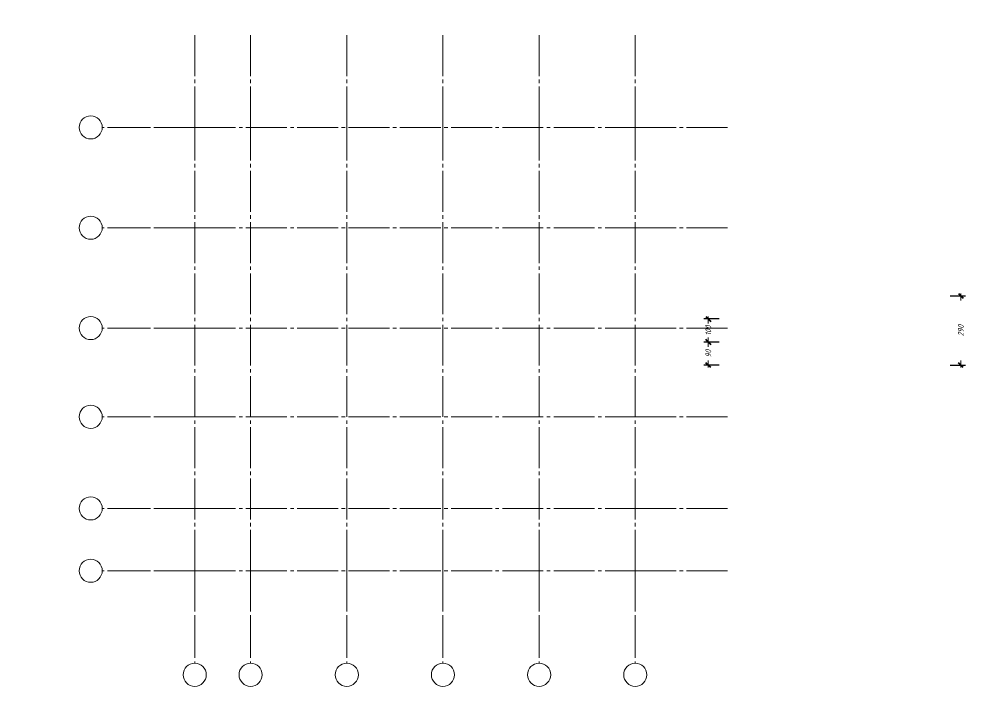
# Model space of a CAD drawing. Header units: millimetres. Extents: x 0 to 6720, y 0 to 297.
# Drawn here: x 0 to 416, y 0 to 297 of the extents above; entities that cross this region are included whole.
import ezdxf

# ---------------------------------------------------------------- set-up
doc = ezdxf.new("R2010")
doc.units = ezdxf.units.MM
for name, pattern in [('K5LT_AXLED', [22.1875, 17.6875, -1.5, 1.5, -1.5]), ('K5LT_BASIC', [0]), ('K5LT_THIN', [0])]:
    doc.linetypes.add(name, pattern=pattern)
doc.layers.add('Системный слой', color=7, linetype='Continuous')
doc.styles.add('KDIMTEXTSTYLE', font='GOST_AU.SHX', dxfattribs={"width": 0.96, "oblique": 15, "height": 5})
doc.styles.add('KTEXTSTYLE', font='GOST_AU.SHX', dxfattribs={"width": 0.96, "height": 5})
doc.dimstyles.new('KDIMSTYLE (0.10)', dxfattribs={"dimtxt": 5, "dimasz": 1, "dimexe": 2, "dimexo": 0, "dimgap": 1, "dimtad": 1, "dimlfac": 10, "dimtxsty": 'KDIMTEXTSTYLE', "dimsah": 1, "dimcen": 0, "dimdle": 1, "dimadec": 0, "dimazin": 0, "dimtfac": 0.667, "dimtmove": 0, "dimatfit": 3, "dimfxl": 0, "dimtvp": 1, "dimtolj": 1, "dimtzin": 0, "dimarcsym": 0})

# ---------------------------------------------------------------- blocks, each defined once
blk = doc.blocks.new('U182')
at = {"layer": 'Системный слой', "color": 30, "linetype": 'K5LT_AXLED', "lineweight": 18}
for p, q in [((55.91, 58.4), (35.91, 58.4)), ((75.91, 58.4), (55.91, 58.4)), ((75.91, 58.4), (266.51, 58.4)), ((266.51, 58.4), (306.51, 58.4))]:
    blk.add_line(p, q, dxfattribs=at)
at = {"layer": 'Системный слой', "color": 7, "linetype": 'K5LT_THIN', "lineweight": 18}
blk.add_arc((30.91, 58.4), 5, 0, 360, dxfattribs=at)
blk = doc.blocks.new('U183')
at = {"layer": 'Системный слой', "color": 30, "linetype": 'K5LT_AXLED', "lineweight": 18}
for p, q in [((55.91, 85.4), (35.91, 85.4)), ((75.91, 85.4), (55.91, 85.4)), ((75.91, 85.4), (266.51, 85.4)), ((266.51, 85.4), (306.51, 85.4))]:
    blk.add_line(p, q, dxfattribs=at)
at = {"layer": 'Системный слой', "color": 7, "linetype": 'K5LT_THIN', "lineweight": 18}
blk.add_arc((30.91, 85.4), 5, 0, 360, dxfattribs=at)
blk = doc.blocks.new('U184')
at = {"layer": 'Системный слой', "color": 30, "linetype": 'K5LT_AXLED', "lineweight": 18}
for p, q in [((55.91, 125), (35.91, 125)), ((75.91, 125), (55.91, 125)), ((75.91, 125), (266.51, 125)), ((266.51, 125), (306.51, 125))]:
    blk.add_line(p, q, dxfattribs=at)
at = {"layer": 'Системный слой', "color": 7, "linetype": 'K5LT_THIN', "lineweight": 18}
blk.add_arc((30.91, 125), 5, 0, 360, dxfattribs=at)
blk = doc.blocks.new('U185')
at = {"layer": 'Системный слой', "color": 30, "linetype": 'K5LT_AXLED', "lineweight": 18}
for p, q in [((55.91, 163.4), (35.91, 163.4)), ((75.91, 163.4), (55.91, 163.4)), ((75.91, 163.4), (266.51, 163.4)), ((266.51, 163.4), (306.51, 163.4))]:
    blk.add_line(p, q, dxfattribs=at)
at = {"layer": 'Системный слой', "color": 7, "linetype": 'K5LT_THIN', "lineweight": 18}
blk.add_arc((30.91, 163.4), 5, 0, 360, dxfattribs=at)
blk = doc.blocks.new('U186')
at = {"layer": 'Системный слой', "color": 30, "linetype": 'K5LT_AXLED', "lineweight": 18}
for p, q in [((55.91, 206.8), (35.91, 206.8)), ((75.91, 206.8), (55.91, 206.8)), ((75.91, 206.8), (266.51, 206.8)), ((266.51, 206.8), (306.51, 206.8))]:
    blk.add_line(p, q, dxfattribs=at)
at = {"layer": 'Системный слой', "color": 7, "linetype": 'K5LT_THIN', "lineweight": 18}
blk.add_arc((30.91, 206.8), 5, 0, 360, dxfattribs=at)
blk = doc.blocks.new('U187')
at = {"layer": 'Системный слой', "color": 30, "linetype": 'K5LT_AXLED', "lineweight": 18}
for p, q in [((55.91, 250.2), (35.91, 250.2)), ((75.91, 250.2), (55.91, 250.2)), ((75.91, 250.2), (266.51, 250.2)), ((266.51, 250.2), (306.51, 250.2))]:
    blk.add_line(p, q, dxfattribs=at)
at = {"layer": 'Системный слой', "color": 7, "linetype": 'K5LT_THIN', "lineweight": 18}
blk.add_arc((30.91, 250.2), 5, 0, 360, dxfattribs=at)
blk = doc.blocks.new('U188')
at = {"layer": 'Системный слой', "color": 30, "linetype": 'K5LT_AXLED', "lineweight": 18}
for p, q in [((75.91, 250.2), (75.91, 290.2)), ((75.91, 58.4), (75.91, 250.2)), ((75.91, 58.4), (75.91, 38.4)), ((75.91, 38.4), (75.91, 18.4))]:
    blk.add_line(p, q, dxfattribs=at)
at = {"layer": 'Системный слой', "color": 7, "linetype": 'K5LT_THIN', "lineweight": 18}
blk.add_arc((75.91, 13.4), 5, 0, 360, dxfattribs=at)
blk = doc.blocks.new('U189')
at = {"layer": 'Системный слой', "color": 30, "linetype": 'K5LT_AXLED', "lineweight": 18}
for p, q in [((100.11, 250.2), (100.11, 290.2)), ((100.11, 58.4), (100.11, 250.2)), ((100.11, 58.4), (100.11, 38.4)), ((100.11, 38.4), (100.11, 18.4))]:
    blk.add_line(p, q, dxfattribs=at)
at = {"layer": 'Системный слой', "color": 7, "linetype": 'K5LT_THIN', "lineweight": 18}
blk.add_arc((100.11, 13.4), 5, 0, 360, dxfattribs=at)
blk = doc.blocks.new('U190')
at = {"layer": 'Системный слой', "color": 30, "linetype": 'K5LT_AXLED', "lineweight": 18}
for p, q in [((141.71, 250.2), (141.71, 290.2)), ((141.71, 58.4), (141.71, 250.2)), ((141.71, 58.4), (141.71, 38.4)), ((141.71, 38.4), (141.71, 18.4))]:
    blk.add_line(p, q, dxfattribs=at)
at = {"layer": 'Системный слой', "color": 7, "linetype": 'K5LT_THIN', "lineweight": 18}
blk.add_arc((141.71, 13.4), 5, 0, 360, dxfattribs=at)
blk = doc.blocks.new('U191')
at = {"layer": 'Системный слой', "color": 30, "linetype": 'K5LT_AXLED', "lineweight": 18}
for p, q in [((183.31, 250.2), (183.31, 290.2)), ((183.31, 58.4), (183.31, 250.2)), ((183.31, 58.4), (183.31, 38.4)), ((183.31, 38.4), (183.31, 18.4))]:
    blk.add_line(p, q, dxfattribs=at)
at = {"layer": 'Системный слой', "color": 7, "linetype": 'K5LT_THIN', "lineweight": 18}
blk.add_arc((183.31, 13.4), 5, 0, 360, dxfattribs=at)
blk = doc.blocks.new('U192')
at = {"layer": 'Системный слой', "color": 30, "linetype": 'K5LT_AXLED', "lineweight": 18}
for p, q in [((224.91, 250.2), (224.91, 290.2)), ((224.91, 58.4), (224.91, 250.2)), ((224.91, 58.4), (224.91, 38.4)), ((224.91, 38.4), (224.91, 18.4))]:
    blk.add_line(p, q, dxfattribs=at)
at = {"layer": 'Системный слой', "color": 7, "linetype": 'K5LT_THIN', "lineweight": 18}
blk.add_arc((224.91, 13.4), 5, 0, 360, dxfattribs=at)
blk = doc.blocks.new('U193')
at = {"layer": 'Системный слой', "color": 30, "linetype": 'K5LT_AXLED', "lineweight": 18}
for p, q in [((266.51, 250.2), (266.51, 290.2)), ((266.51, 58.4), (266.51, 250.2)), ((266.51, 58.4), (266.51, 38.4)), ((266.51, 38.4), (266.51, 18.4))]:
    blk.add_line(p, q, dxfattribs=at)
at = {"layer": 'Системный слой', "color": 7, "linetype": 'K5LT_THIN', "lineweight": 18}
blk.add_arc((266.51, 13.4), 5, 0, 360, dxfattribs=at)
blk = doc.blocks.new('U181')
at = {"layer": 'Системный слой'}
for name in ['U188', 'U189', 'U190', 'U191', 'U192', 'U193', 'U187', 'U186', 'U185', 'U184', 'U183', 'U182']:
    blk.add_blockref(name, (0, 0), dxfattribs=at)
blk = doc.blocks.new('KDIMARROW_03')
at = {"layer": 'Системный слой', "color": 0, "linetype": 'K5LT_BASIC', "lineweight": 40}
blk.add_line((-1.06, -1.06), (1.06, 1.06), dxfattribs=at)
at = {"layer": 'Системный слой', "color": 0, "linetype": 'K5LT_THIN', "lineweight": 18}
for q in [(-1, 0), (2, 0)]:
    blk.add_line((0, 0), q, dxfattribs=at)

msp = doc.modelspace()

# ---------------------------------------------------------------- block references
at = {"layer": 'Системный слой'}
msp.add_blockref('U181', (0, 0), dxfattribs=at)

# ---------------------------------------------------------------- dimensions: what is measured, and where the dimension line sits
at = {"layer": 'Системный слой', "color": 7}
for base, p1, p2, location, text in [((407.32698, 147.32802), (400.73492, 177.32802), (400.73492, 147.32802), (407.32698, 162.32802), '\\H2.5;\\W0.965;\\Q15;\\H2.5;\\W0.965;\\Q15;\\Q15;290'), ((298.09577, 147.32802), (304.83492, 157.32802), (304.83492, 147.32802), (298.09577, 152.32802), '\\H2.5;\\W0.965;\\Q15;\\H2.5;\\W0.965;\\Q15;\\Q15;90')]:
    msp.add_linear_dim(base=base, p1=p1, p2=p2, angle=90, location=location, text=text, dimstyle='KDIMSTYLE (0.10)', override={"dimexo": 2, "dimblk1": 'KDIMARROW_03', "dimblk2": 'KDIMARROW_03', "dimse1": 0, "dimse2": 0, "dimclrt": 7, "dimtolj": 1}, dxfattribs=at).render()
msp.add_linear_dim(base=(298.09577, 157.32802), p1=(304.83492, 167.32802), p2=(304.83492, 157.32802), angle=90, location=(298.09577, 162.32802), dimstyle='KDIMSTYLE (0.10)', override={"dimexo": 2, "dimpost": '\\H2.5;\\W0.965;\\Q15;<>', "dimblk1": 'KDIMARROW_03', "dimblk2": 'KDIMARROW_03', "dimse1": 0, "dimse2": 0, "dimclrt": 7, "dimtolj": 1}, dxfattribs=at).render()

doc.saveas('drawing.dxf')
